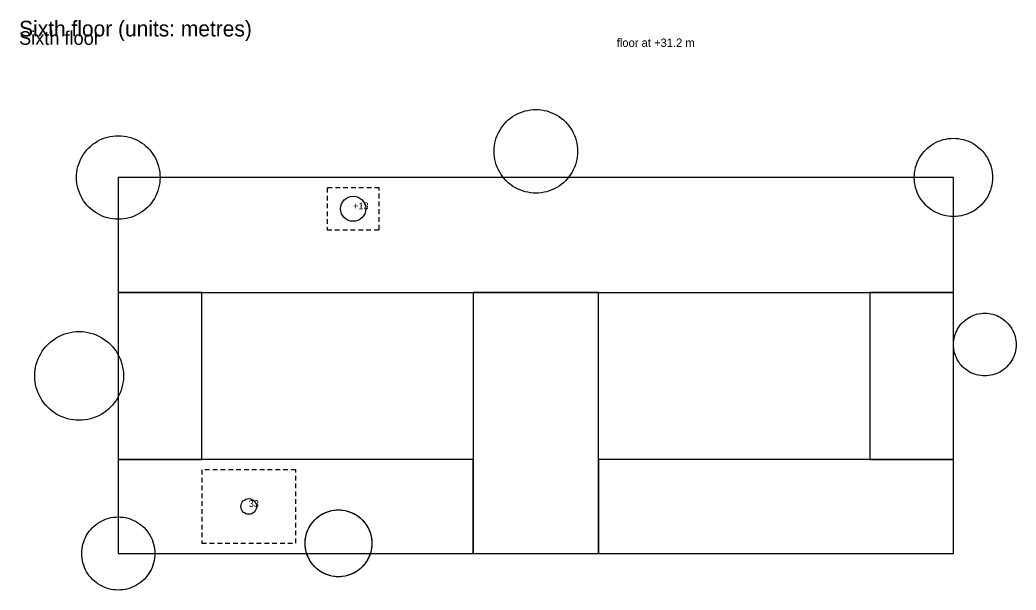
# Model space of a CAD drawing. Extents: x -19 to 408, y -570 to 102.
# Drawn here: x 201.2 to 392, y -427 to -317.8 of the extents above; entities that cross this region are included whole.
import ezdxf

# ---------------------------------------------------------------- set-up
doc = ezdxf.new("R2010")
doc.units = 0
doc.layers.add('6-text', color=7, linetype='CONTINUOUS')
doc.layers.add('6-walls', color=8, linetype='CONTINUOUS')

msp = doc.modelspace()

# ---------------------------------------------------------------- linework, layer by layer
at = {"layer": '6-walls'}
for p, q in [((296, -336.072), (296.462, -335.825)), ((296.462, -335.825), (296.939, -335.609)), ((296.939, -335.609), (297.428, -335.425)), ((297.428, -335.425), (297.929, -335.273)), ((297.929, -335.273), (298.439, -335.154)), ((298.439, -335.154), (298.956, -335.068)), ((298.956, -335.068), (299.477, -335.017)), ((299.477, -335.017), (300, -335)), ((300, -335), (300.523, -335.017)), ((300.523, -335.017), (301.044, -335.068)), ((301.044, -335.068), (301.561, -335.154)), ((301.561, -335.154), (302.071, -335.273)), ((302.071, -335.273), (302.572, -335.425)), ((302.572, -335.425), (303.061, -335.609)), ((303.061, -335.609), (303.538, -335.825)), ((303.538, -335.825), (304, -336.072)), ((293.653, -338.13), (293.985, -337.725)), ((293.985, -337.725), (294.343, -337.343)), ((294.343, -337.343), (294.725, -336.985)), ((294.725, -336.985), (295.13, -336.653)), ((295.13, -336.653), (295.555, -336.348)), ((295.555, -336.348), (296, -336.072)), ((304, -336.072), (304.445, -336.348)), ((304.445, -336.348), (304.87, -336.653)), ((304.87, -336.653), (305.275, -336.985)), ((305.275, -336.985), (305.657, -337.343)), ((305.657, -337.343), (306.015, -337.725)), ((306.015, -337.725), (306.347, -338.13)), ((292.609, -339.939), (292.825, -339.462)), ((292.825, -339.462), (293.072, -339)), ((293.072, -339), (293.348, -338.555)), ((293.348, -338.555), (293.653, -338.13)), ((306.347, -338.13), (306.652, -338.555)), ((306.652, -338.555), (306.928, -339)), ((306.928, -339), (307.175, -339.462)), ((307.175, -339.462), (307.391, -339.939)), ((215.13, -341.653), (215.555, -341.348)), ((215.555, -341.348), (216, -341.072)), ((216, -341.072), (216.462, -340.825)), ((216.462, -340.825), (216.939, -340.609)), ((216.939, -340.609), (217.428, -340.425)), ((217.428, -340.425), (217.929, -340.273)), ((217.929, -340.273), (218.439, -340.154)), ((218.439, -340.154), (218.956, -340.068)), ((218.956, -340.068), (219.477, -340.017)), ((219.477, -340.017), (220, -340)), ((220, -340), (220.523, -340.017)), ((220.523, -340.017), (221.044, -340.068)), ((221.044, -340.068), (221.561, -340.154)), ((221.561, -340.154), (222.071, -340.273)), ((222.071, -340.273), (222.572, -340.425)), ((222.572, -340.425), (223.061, -340.609)), ((223.061, -340.609), (223.538, -340.825)), ((223.538, -340.825), (224, -341.072)), ((224, -341.072), (224.445, -341.348)), ((224.445, -341.348), (224.87, -341.653)), ((292.068, -341.956), (292.154, -341.439)), ((292.154, -341.439), (292.273, -340.929)), ((292.273, -340.929), (292.425, -340.428)), ((292.425, -340.428), (292.609, -339.939)), ((307.391, -339.939), (307.575, -340.428)), ((307.575, -340.428), (307.727, -340.929)), ((307.727, -340.929), (307.846, -341.439)), ((307.846, -341.439), (307.932, -341.956)), ((375.833, -341.764), (376.25, -341.505)), ((376.25, -341.505), (376.683, -341.273)), ((376.683, -341.273), (377.13, -341.071)), ((377.13, -341.071), (377.589, -340.898)), ((377.589, -340.898), (378.059, -340.756)), ((378.059, -340.756), (378.537, -340.644)), ((378.537, -340.644), (379.021, -340.564)), ((379.021, -340.564), (379.509, -340.516)), ((379.509, -340.516), (380, -340.5)), ((380, -340.5), (380.491, -340.516)), ((380.491, -340.516), (380.979, -340.564)), ((380.979, -340.564), (381.463, -340.644)), ((381.463, -340.644), (381.941, -340.756)), ((381.941, -340.756), (382.411, -340.898)), ((382.411, -340.898), (382.87, -341.071)), ((382.87, -341.071), (383.317, -341.273)), ((383.317, -341.273), (383.75, -341.505)), ((383.75, -341.505), (384.167, -341.764)), ((213.348, -343.555), (213.653, -343.13)), ((213.653, -343.13), (213.985, -342.725)), ((213.985, -342.725), (214.343, -342.343)), ((214.343, -342.343), (214.725, -341.985)), ((214.725, -341.985), (215.13, -341.653)), ((224.87, -341.653), (225.275, -341.985)), ((225.275, -341.985), (225.657, -342.343)), ((225.657, -342.343), (226.015, -342.725)), ((226.015, -342.725), (226.347, -343.13)), ((226.347, -343.13), (226.652, -343.555)), ((292, -343), (292.017, -342.477)), ((292.017, -343.523), (292, -343)), ((292.017, -342.477), (292.068, -341.956)), ((307.932, -341.956), (307.983, -342.477)), ((307.983, -342.477), (308, -343)), ((308, -343), (307.983, -343.523)), ((373.764, -343.833), (374.05, -343.434)), ((374.05, -343.434), (374.361, -343.055)), ((374.361, -343.055), (374.697, -342.697)), ((374.697, -342.697), (375.055, -342.361)), ((375.055, -342.361), (375.434, -342.05)), ((375.434, -342.05), (375.833, -341.764)), ((384.167, -341.764), (384.566, -342.05)), ((384.566, -342.05), (384.945, -342.361)), ((384.945, -342.361), (385.303, -342.697)), ((385.303, -342.697), (385.639, -343.055)), ((385.639, -343.055), (385.95, -343.434)), ((385.95, -343.434), (386.236, -343.833)), ((212.425, -345.428), (212.609, -344.939)), ((212.609, -344.939), (212.825, -344.462)), ((212.825, -344.462), (213.072, -344)), ((213.072, -344), (213.348, -343.555)), ((226.652, -343.555), (226.928, -344)), ((226.928, -344), (227.175, -344.462)), ((227.175, -344.462), (227.391, -344.939)), ((227.391, -344.939), (227.575, -345.428)), ((292.068, -344.044), (292.017, -343.523)), ((292.154, -344.561), (292.068, -344.044)), ((292.273, -345.071), (292.154, -344.561)), ((292.425, -345.572), (292.273, -345.071)), ((307.727, -345.071), (307.575, -345.572)), ((307.846, -344.561), (307.727, -345.071)), ((307.932, -344.044), (307.846, -344.561)), ((307.983, -343.523), (307.932, -344.044)), ((372.898, -345.589), (373.071, -345.13)), ((373.071, -345.13), (373.273, -344.683)), ((373.273, -344.683), (373.505, -344.25)), ((373.505, -344.25), (373.764, -343.833)), ((386.236, -343.833), (386.495, -344.25)), ((386.495, -344.25), (386.727, -344.683)), ((386.727, -344.683), (386.929, -345.13)), ((386.929, -345.13), (387.102, -345.589)), ((212.017, -347.477), (212.068, -346.956)), ((212.068, -346.956), (212.154, -346.439)), ((212.154, -346.439), (212.273, -345.929)), ((212.273, -345.929), (212.425, -345.428)), ((227.575, -345.428), (227.727, -345.929)), ((227.727, -345.929), (227.846, -346.439)), ((227.846, -346.439), (227.932, -346.956)), ((227.932, -346.956), (227.983, -347.477)), ((292.609, -346.061), (292.425, -345.572)), ((292.825, -346.538), (292.609, -346.061)), ((293.072, -347), (292.825, -346.538)), ((293.348, -347.445), (293.072, -347)), ((306.928, -347), (306.652, -347.445)), ((307.175, -346.538), (306.928, -347)), ((307.391, -346.061), (307.175, -346.538)), ((307.575, -345.572), (307.391, -346.061)), ((372.516, -347.509), (372.564, -347.021)), ((372.564, -347.021), (372.644, -346.537)), ((372.644, -346.537), (372.756, -346.059)), ((372.756, -346.059), (372.898, -345.589)), ((387.102, -345.589), (387.244, -346.059)), ((387.244, -346.059), (387.356, -346.537)), ((387.356, -346.537), (387.436, -347.021)), ((387.436, -347.021), (387.484, -347.509)), ((212, -348), (212.017, -347.477)), ((212.017, -348.523), (212, -348)), ((212.068, -349.044), (212.017, -348.523)), ((212.154, -349.561), (212.068, -349.044)), ((380, -348), (220, -348)), ((220, -348), (220, -370)), ((227.932, -349.044), (227.846, -349.561)), ((227.983, -348.523), (227.932, -349.044)), ((227.983, -347.477), (228, -348)), ((228, -348), (227.983, -348.523)), ((293.653, -347.87), (293.348, -347.445)), ((293.985, -348.275), (293.653, -347.87)), ((294.343, -348.657), (293.985, -348.275)), ((294.725, -349.015), (294.343, -348.657)), ((295.13, -349.347), (294.725, -349.015)), ((305.275, -349.015), (304.87, -349.347)), ((305.657, -348.657), (305.275, -349.015)), ((306.015, -348.275), (305.657, -348.657)), ((306.347, -347.87), (306.015, -348.275)), ((306.652, -347.445), (306.347, -347.87)), ((372.5, -348), (372.516, -347.509)), ((372.516, -348.491), (372.5, -348)), ((372.564, -348.979), (372.516, -348.491)), ((372.644, -349.463), (372.564, -348.979)), ((380, -370), (380, -348)), ((387.436, -348.979), (387.356, -349.463)), ((387.484, -348.491), (387.436, -348.979)), ((387.484, -347.509), (387.5, -348)), ((387.5, -348), (387.484, -348.491)), ((212.273, -350.071), (212.154, -349.561)), ((212.425, -350.572), (212.273, -350.071)), ((212.609, -351.061), (212.425, -350.572)), ((212.825, -351.538), (212.609, -351.061)), ((227.391, -351.061), (227.175, -351.538)), ((227.575, -350.572), (227.391, -351.061)), ((227.727, -350.071), (227.575, -350.572)), ((227.846, -349.561), (227.727, -350.071)), ((260, -350), (260, -350.9)), ((261, -350), (260.1, -350)), ((262.5, -350), (261.6, -350)), ((264, -350), (263.1, -350)), ((265.5, -350), (264.6, -350)), ((267, -350), (266.1, -350)), ((268.5, -350), (267.6, -350)), ((270, -350), (269.1, -350)), ((270, -350.5), (270, -350)), ((270, -352), (270, -351.1)), ((295.555, -349.652), (295.13, -349.347)), ((296, -349.928), (295.555, -349.652)), ((296.462, -350.175), (296, -349.928)), ((296.939, -350.391), (296.462, -350.175)), ((297.428, -350.575), (296.939, -350.391)), ((297.929, -350.727), (297.428, -350.575)), ((298.439, -350.846), (297.929, -350.727)), ((298.956, -350.932), (298.439, -350.846)), ((299.477, -350.983), (298.956, -350.932)), ((300, -351), (299.477, -350.983)), ((300.523, -350.983), (300, -351)), ((301.044, -350.932), (300.523, -350.983)), ((301.561, -350.846), (301.044, -350.932)), ((302.071, -350.727), (301.561, -350.846)), ((302.572, -350.575), (302.071, -350.727)), ((303.061, -350.391), (302.572, -350.575)), ((303.538, -350.175), (303.061, -350.391)), ((304, -349.928), (303.538, -350.175)), ((304.445, -349.652), (304, -349.928)), ((304.87, -349.347), (304.445, -349.652)), ((372.756, -349.941), (372.644, -349.463)), ((372.898, -350.411), (372.756, -349.941)), ((373.071, -350.87), (372.898, -350.411)), ((373.273, -351.317), (373.071, -350.87)), ((386.929, -350.87), (386.727, -351.317)), ((387.102, -350.411), (386.929, -350.87)), ((387.244, -349.941), (387.102, -350.411)), ((387.356, -349.463), (387.244, -349.941)), ((213.072, -352), (212.825, -351.538)), ((213.348, -352.445), (213.072, -352)), ((213.653, -352.87), (213.348, -352.445)), ((213.985, -353.275), (213.653, -352.87)), ((226.347, -352.87), (226.015, -353.275)), ((226.652, -352.445), (226.347, -352.87)), ((226.928, -352), (226.652, -352.445)), ((227.175, -351.538), (226.928, -352)), ((260, -351.5), (260, -352.4)), ((260, -353), (260, -353.9)), ((270, -353.5), (270, -352.6)), ((373.505, -351.75), (373.273, -351.317)), ((373.764, -352.167), (373.505, -351.75)), ((374.05, -352.566), (373.764, -352.167)), ((374.361, -352.945), (374.05, -352.566)), ((374.697, -353.303), (374.361, -352.945)), ((385.639, -352.945), (385.303, -353.303)), ((385.95, -352.566), (385.639, -352.945)), ((386.236, -352.167), (385.95, -352.566)), ((386.495, -351.75), (386.236, -352.167)), ((386.727, -351.317), (386.495, -351.75)), ((214.343, -353.657), (213.985, -353.275)), ((214.725, -354.015), (214.343, -353.657)), ((215.13, -354.347), (214.725, -354.015)), ((215.555, -354.652), (215.13, -354.347)), ((216, -354.928), (215.555, -354.652)), ((216.462, -355.175), (216, -354.928)), ((224, -354.928), (223.538, -355.175)), ((224.445, -354.652), (224, -354.928)), ((224.87, -354.347), (224.445, -354.652)), ((225.275, -354.015), (224.87, -354.347)), ((225.657, -353.657), (225.275, -354.015)), ((226.015, -353.275), (225.657, -353.657)), ((260, -354.5), (260, -355.4)), ((270, -355), (270, -354.1)), ((375.055, -353.639), (374.697, -353.303)), ((375.434, -353.95), (375.055, -353.639)), ((375.833, -354.236), (375.434, -353.95)), ((376.25, -354.495), (375.833, -354.236)), ((376.683, -354.727), (376.25, -354.495)), ((377.13, -354.929), (376.683, -354.727)), ((377.589, -355.102), (377.13, -354.929)), ((382.87, -354.929), (382.411, -355.102)), ((383.317, -354.727), (382.87, -354.929)), ((383.75, -354.495), (383.317, -354.727)), ((384.167, -354.236), (383.75, -354.495)), ((384.566, -353.95), (384.167, -354.236)), ((384.945, -353.639), (384.566, -353.95)), ((385.303, -353.303), (384.945, -353.639)), ((216.939, -355.391), (216.462, -355.175)), ((217.428, -355.575), (216.939, -355.391)), ((217.929, -355.727), (217.428, -355.575)), ((218.439, -355.846), (217.929, -355.727)), ((218.956, -355.932), (218.439, -355.846)), ((219.477, -355.983), (218.956, -355.932)), ((220, -356), (219.477, -355.983)), ((220.523, -355.983), (220, -356)), ((221.044, -355.932), (220.523, -355.983)), ((221.561, -355.846), (221.044, -355.932)), ((222.071, -355.727), (221.561, -355.846)), ((222.572, -355.575), (222.071, -355.727)), ((223.061, -355.391), (222.572, -355.575)), ((223.538, -355.175), (223.061, -355.391)), ((260, -356), (260, -356.9)), ((270, -356.5), (270, -355.6)), ((378.059, -355.244), (377.589, -355.102)), ((378.537, -355.356), (378.059, -355.244)), ((379.021, -355.436), (378.537, -355.356)), ((379.509, -355.484), (379.021, -355.436)), ((380, -355.5), (379.509, -355.484)), ((380.491, -355.484), (380, -355.5)), ((380.979, -355.436), (380.491, -355.484)), ((381.463, -355.356), (380.979, -355.436)), ((381.941, -355.244), (381.463, -355.356)), ((382.411, -355.102), (381.941, -355.244)), ((260, -357.5), (260, -358)), ((260, -358), (260.9, -358)), ((261.5, -358), (262.4, -358)), ((263, -358), (263.9, -358)), ((264.5, -358), (265.4, -358)), ((266, -358), (266.9, -358)), ((267.5, -358), (268.4, -358)), ((269, -358), (269.9, -358)), ((270, -358), (270, -357.1)), ((220, -370), (380, -370)), ((236, -370), (220, -370)), ((220, -370), (220, -402)), ((236, -402), (236, -370)), ((312, -370), (288, -370)), ((288, -370), (288, -420)), ((312, -420), (312, -370)), ((380, -370), (364, -370)), ((364, -370), (364, -402)), ((380, -402), (380, -370)), ((385.217, -374.051), (385.608, -374.013)), ((385.608, -374.013), (386, -374)), ((386, -374), (386.392, -374.013)), ((386.392, -374.013), (386.783, -374.051)), ((381.489, -376.044), (381.757, -375.757)), ((381.757, -375.757), (382.044, -375.489)), ((382.044, -375.489), (382.347, -375.24)), ((382.347, -375.24), (382.667, -375.011)), ((382.667, -375.011), (383, -374.804)), ((383, -374.804), (383.346, -374.619)), ((383.346, -374.619), (383.704, -374.457)), ((383.704, -374.457), (384.071, -374.318)), ((384.071, -374.318), (384.447, -374.204)), ((384.447, -374.204), (384.829, -374.115)), ((384.829, -374.115), (385.217, -374.051)), ((386.783, -374.051), (387.171, -374.115)), ((387.171, -374.115), (387.553, -374.204)), ((387.553, -374.204), (387.929, -374.318)), ((387.929, -374.318), (388.296, -374.457)), ((388.296, -374.457), (388.654, -374.619)), ((388.654, -374.619), (389, -374.804)), ((389, -374.804), (389.333, -375.011)), ((389.333, -375.011), (389.653, -375.24)), ((389.653, -375.24), (389.956, -375.489)), ((389.956, -375.489), (390.243, -375.757)), ((390.243, -375.757), (390.511, -376.044)), ((209.768, -377.951), (210.3, -377.79)), ((210.3, -377.79), (210.842, -377.663)), ((210.842, -377.663), (211.391, -377.573)), ((211.391, -377.573), (211.944, -377.518)), ((211.944, -377.518), (212.5, -377.5)), ((212.5, -377.5), (213.056, -377.518)), ((213.056, -377.518), (213.609, -377.573)), ((213.609, -377.573), (214.158, -377.663)), ((214.158, -377.663), (214.7, -377.79)), ((214.7, -377.79), (215.232, -377.951)), ((380.318, -378.071), (380.457, -377.704)), ((380.457, -377.704), (380.619, -377.346)), ((380.619, -377.346), (380.804, -377)), ((380.804, -377), (381.011, -376.667)), ((381.011, -376.667), (381.24, -376.347)), ((381.24, -376.347), (381.489, -376.044)), ((390.511, -376.044), (390.76, -376.347)), ((390.76, -376.347), (390.989, -376.667)), ((390.989, -376.667), (391.196, -377)), ((391.196, -377), (391.381, -377.346)), ((391.381, -377.346), (391.543, -377.704)), ((391.543, -377.704), (391.682, -378.071)), ((206.49, -379.99), (206.896, -379.609)), ((206.896, -379.609), (207.326, -379.256)), ((207.326, -379.256), (207.778, -378.933)), ((207.778, -378.933), (208.25, -378.639)), ((208.25, -378.639), (208.741, -378.377)), ((208.741, -378.377), (209.247, -378.147)), ((209.247, -378.147), (209.768, -377.951)), ((215.232, -377.951), (215.753, -378.147)), ((215.753, -378.147), (216.259, -378.377)), ((216.259, -378.377), (216.75, -378.639)), ((216.75, -378.639), (217.222, -378.933)), ((217.222, -378.933), (217.674, -379.256)), ((217.674, -379.256), (218.104, -379.609)), ((218.104, -379.609), (218.51, -379.99)), ((380, -380), (380.013, -379.608)), ((380.013, -379.608), (380.051, -379.217)), ((380.051, -379.217), (380.115, -378.829)), ((380.115, -378.829), (380.204, -378.447)), ((380.204, -378.447), (380.318, -378.071)), ((391.682, -378.071), (391.796, -378.447)), ((391.796, -378.447), (391.885, -378.829)), ((391.885, -378.829), (391.949, -379.217)), ((391.949, -379.217), (391.987, -379.608)), ((391.987, -379.608), (392, -380)), ((205.139, -381.75), (205.433, -381.278)), ((205.433, -381.278), (205.756, -380.826)), ((205.756, -380.826), (206.109, -380.396)), ((206.109, -380.396), (206.49, -379.99)), ((218.51, -379.99), (218.891, -380.396)), ((218.891, -380.396), (219.244, -380.826)), ((219.244, -380.826), (219.567, -381.278)), ((219.567, -381.278), (219.861, -381.75)), ((380.013, -380.392), (380, -380)), ((380.051, -380.783), (380.013, -380.392)), ((380.115, -381.171), (380.051, -380.783)), ((380.204, -381.553), (380.115, -381.171)), ((380.318, -381.929), (380.204, -381.553)), ((391.796, -381.553), (391.682, -381.929)), ((391.885, -381.171), (391.796, -381.553)), ((391.949, -380.783), (391.885, -381.171)), ((391.987, -380.392), (391.949, -380.783)), ((392, -380), (391.987, -380.392)), ((204.29, -383.8), (204.451, -383.268)), ((204.451, -383.268), (204.647, -382.747)), ((204.647, -382.747), (204.877, -382.241)), ((204.877, -382.241), (205.139, -381.75)), ((219.861, -381.75), (220.123, -382.241)), ((220.123, -382.241), (220.353, -382.747)), ((220.353, -382.747), (220.549, -383.268)), ((220.549, -383.268), (220.71, -383.8)), ((380.457, -382.296), (380.318, -381.929)), ((380.619, -382.654), (380.457, -382.296)), ((380.804, -383), (380.619, -382.654)), ((381.011, -383.333), (380.804, -383)), ((381.24, -383.653), (381.011, -383.333)), ((390.989, -383.333), (390.76, -383.653)), ((391.196, -383), (390.989, -383.333)), ((391.381, -382.654), (391.196, -383)), ((391.543, -382.296), (391.381, -382.654)), ((391.682, -381.929), (391.543, -382.296)), ((204, -386), (204.018, -385.444)), ((204.018, -385.444), (204.073, -384.891)), ((204.073, -384.891), (204.163, -384.342)), ((204.163, -384.342), (204.29, -383.8)), ((220.71, -383.8), (220.837, -384.342)), ((220.837, -384.342), (220.927, -384.891)), ((220.927, -384.891), (220.982, -385.444)), ((220.982, -385.444), (221, -386)), ((381.489, -383.956), (381.24, -383.653)), ((381.757, -384.243), (381.489, -383.956)), ((382.044, -384.511), (381.757, -384.243)), ((382.347, -384.76), (382.044, -384.511)), ((382.667, -384.989), (382.347, -384.76)), ((383, -385.196), (382.667, -384.989)), ((383.346, -385.381), (383, -385.196)), ((383.704, -385.543), (383.346, -385.381)), ((388.654, -385.381), (388.296, -385.543)), ((389, -385.196), (388.654, -385.381)), ((389.333, -384.989), (389, -385.196)), ((389.653, -384.76), (389.333, -384.989)), ((389.956, -384.511), (389.653, -384.76)), ((390.243, -384.243), (389.956, -384.511)), ((390.511, -383.956), (390.243, -384.243)), ((390.76, -383.653), (390.511, -383.956)), ((204.018, -386.556), (204, -386)), ((204.073, -387.109), (204.018, -386.556)), ((204.163, -387.658), (204.073, -387.109)), ((220.927, -387.109), (220.837, -387.658)), ((220.982, -386.556), (220.927, -387.109)), ((221, -386), (220.982, -386.556)), ((384.071, -385.682), (383.704, -385.543)), ((384.447, -385.796), (384.071, -385.682)), ((384.829, -385.885), (384.447, -385.796)), ((385.217, -385.949), (384.829, -385.885)), ((385.608, -385.987), (385.217, -385.949)), ((386, -386), (385.608, -385.987)), ((386.392, -385.987), (386, -386)), ((386.783, -385.949), (386.392, -385.987)), ((387.171, -385.885), (386.783, -385.949)), ((387.553, -385.796), (387.171, -385.885)), ((387.929, -385.682), (387.553, -385.796)), ((388.296, -385.543), (387.929, -385.682)), ((204.29, -388.2), (204.163, -387.658)), ((204.451, -388.732), (204.29, -388.2)), ((204.647, -389.253), (204.451, -388.732)), ((204.877, -389.759), (204.647, -389.253)), ((220.353, -389.253), (220.123, -389.759)), ((220.549, -388.732), (220.353, -389.253)), ((220.71, -388.2), (220.549, -388.732)), ((220.837, -387.658), (220.71, -388.2)), ((205.139, -390.25), (204.877, -389.759)), ((205.433, -390.722), (205.139, -390.25)), ((205.756, -391.174), (205.433, -390.722)), ((206.109, -391.604), (205.756, -391.174)), ((219.244, -391.174), (218.891, -391.604)), ((219.567, -390.722), (219.244, -391.174)), ((219.861, -390.25), (219.567, -390.722)), ((220.123, -389.759), (219.861, -390.25)), ((206.49, -392.01), (206.109, -391.604)), ((206.896, -392.391), (206.49, -392.01)), ((207.326, -392.744), (206.896, -392.391)), ((207.778, -393.067), (207.326, -392.744)), ((208.25, -393.361), (207.778, -393.067)), ((217.222, -393.067), (216.75, -393.361)), ((217.674, -392.744), (217.222, -393.067)), ((218.104, -392.391), (217.674, -392.744)), ((218.51, -392.01), (218.104, -392.391)), ((218.891, -391.604), (218.51, -392.01)), ((208.741, -393.623), (208.25, -393.361)), ((209.247, -393.853), (208.741, -393.623)), ((209.768, -394.049), (209.247, -393.853)), ((210.3, -394.21), (209.768, -394.049)), ((210.842, -394.337), (210.3, -394.21)), ((211.391, -394.427), (210.842, -394.337)), ((211.944, -394.482), (211.391, -394.427)), ((212.5, -394.5), (211.944, -394.482)), ((213.056, -394.482), (212.5, -394.5)), ((213.609, -394.427), (213.056, -394.482)), ((214.158, -394.337), (213.609, -394.427)), ((214.7, -394.21), (214.158, -394.337)), ((215.232, -394.049), (214.7, -394.21)), ((215.753, -393.853), (215.232, -394.049)), ((216.259, -393.623), (215.753, -393.853)), ((216.75, -393.361), (216.259, -393.623)), ((288, -402), (220, -402)), ((220, -402), (220, -420)), ((220, -402), (236, -402)), ((288, -420), (288, -402)), ((380, -402), (312, -402)), ((312, -402), (312, -420)), ((364, -402), (380, -402)), ((380, -420), (380, -402)), ((236, -404), (236, -404.9)), ((237.5, -404), (236.6, -404)), ((239, -404), (238.1, -404)), ((240.5, -404), (239.6, -404)), ((242, -404), (241.1, -404)), ((243.5, -404), (242.6, -404)), ((245, -404), (244.1, -404)), ((246.5, -404), (245.6, -404)), ((248, -404), (247.1, -404)), ((249.5, -404), (248.6, -404)), ((251, -404), (250.1, -404)), ((252.5, -404), (251.6, -404)), ((254, -404), (253.1, -404)), ((254, -404.5), (254, -404)), ((236, -405.5), (236, -406.4)), ((254, -406), (254, -405.1)), ((236, -407), (236, -407.9)), ((254, -407.5), (254, -406.6)), ((254, -409), (254, -408.1)), ((236, -408.5), (236, -409.4)), ((236, -410), (236, -410.9)), ((254, -410.5), (254, -409.6)), ((236, -411.5), (236, -412.4)), ((254, -412), (254, -411.1)), ((259.359, -412.31), (259.741, -412.137)), ((259.741, -412.137), (260.133, -411.99)), ((260.133, -411.99), (260.534, -411.868)), ((260.534, -411.868), (260.941, -411.773)), ((260.941, -411.773), (261.355, -411.705)), ((261.355, -411.705), (261.771, -411.664)), ((261.771, -411.664), (262.19, -411.65)), ((262.19, -411.65), (262.609, -411.664)), ((262.609, -411.664), (263.025, -411.705)), ((263.025, -411.705), (263.439, -411.773)), ((263.439, -411.773), (263.846, -411.868)), ((263.846, -411.868), (264.247, -411.99)), ((264.247, -411.99), (264.639, -412.137)), ((264.639, -412.137), (265.021, -412.31)), ((216.111, -414.18), (216.5, -413.938)), ((216.5, -413.938), (216.904, -413.722)), ((216.904, -413.722), (217.321, -413.533)), ((217.321, -413.533), (217.75, -413.371)), ((217.75, -413.371), (218.188, -413.239)), ((218.188, -413.239), (218.634, -413.135)), ((218.634, -413.135), (219.086, -413.06)), ((219.086, -413.06), (219.542, -413.015)), ((219.542, -413.015), (220, -413)), ((220, -413), (220.458, -413.015)), ((220.458, -413.015), (220.914, -413.06)), ((220.914, -413.06), (221.366, -413.135)), ((221.366, -413.135), (221.812, -413.239)), ((221.812, -413.239), (222.25, -413.371)), ((222.25, -413.371), (222.679, -413.533)), ((222.679, -413.533), (223.096, -413.722)), ((223.096, -413.722), (223.5, -413.938)), ((223.5, -413.938), (223.889, -414.18)), ((236, -413), (236, -413.9)), ((254, -413.5), (254, -412.6)), ((254, -415), (254, -414.1)), ((257.113, -414.154), (257.378, -413.83)), ((257.378, -413.83), (257.665, -413.525)), ((257.665, -413.525), (257.97, -413.238)), ((257.97, -413.238), (258.294, -412.973)), ((258.294, -412.973), (258.634, -412.729)), ((258.634, -412.729), (258.99, -412.507)), ((258.99, -412.507), (259.359, -412.31)), ((265.021, -412.31), (265.39, -412.507)), ((265.39, -412.507), (265.746, -412.729)), ((265.746, -412.729), (266.086, -412.973)), ((266.086, -412.973), (266.41, -413.238)), ((266.41, -413.238), (266.715, -413.525)), ((266.715, -413.525), (267.002, -413.83)), ((267.002, -413.83), (267.267, -414.154)), ((214.18, -416.111), (214.447, -415.739)), ((214.447, -415.739), (214.737, -415.385)), ((214.737, -415.385), (215.05, -415.05)), ((215.05, -415.05), (215.385, -414.737)), ((215.385, -414.737), (215.739, -414.447)), ((215.739, -414.447), (216.111, -414.18)), ((223.889, -414.18), (224.261, -414.447)), ((224.261, -414.447), (224.615, -414.737)), ((224.615, -414.737), (224.95, -415.05)), ((224.95, -415.05), (225.263, -415.385)), ((225.263, -415.385), (225.553, -415.739)), ((225.553, -415.739), (225.82, -416.111)), ((236, -414.5), (236, -415.4)), ((236, -416), (236, -416.9)), ((254, -416.5), (254, -415.6)), ((256.008, -416.394), (256.13, -415.993)), ((256.13, -415.993), (256.277, -415.601)), ((256.277, -415.601), (256.45, -415.219)), ((256.45, -415.219), (256.647, -414.85)), ((256.647, -414.85), (256.869, -414.494)), ((256.869, -414.494), (257.113, -414.154)), ((267.267, -414.154), (267.511, -414.494)), ((267.511, -414.494), (267.733, -414.85)), ((267.733, -414.85), (267.93, -415.219)), ((267.93, -415.219), (268.103, -415.601)), ((268.103, -415.601), (268.25, -415.993)), ((268.25, -415.993), (268.372, -416.394)), ((213.239, -418.188), (213.371, -417.75)), ((213.371, -417.75), (213.533, -417.321)), ((213.533, -417.321), (213.722, -416.904)), ((213.722, -416.904), (213.938, -416.5)), ((213.938, -416.5), (214.18, -416.111)), ((225.82, -416.111), (226.062, -416.5)), ((226.062, -416.5), (226.278, -416.904)), ((226.278, -416.904), (226.467, -417.321)), ((226.467, -417.321), (226.629, -417.75)), ((226.629, -417.75), (226.761, -418.188)), ((236, -417.5), (236, -418)), ((254, -418), (254, -417.1)), ((255.79, -418.05), (255.804, -417.631)), ((255.804, -417.631), (255.845, -417.215)), ((255.845, -417.215), (255.913, -416.801)), ((255.913, -416.801), (256.008, -416.394)), ((268.372, -416.394), (268.467, -416.801)), ((268.467, -416.801), (268.535, -417.215)), ((268.535, -417.215), (268.576, -417.631)), ((268.576, -417.631), (268.59, -418.05)), ((213, -420), (213.015, -419.542)), ((213.015, -419.542), (213.06, -419.086)), ((213.06, -419.086), (213.135, -418.634)), ((213.135, -418.634), (213.239, -418.188)), ((226.761, -418.188), (226.865, -418.634)), ((226.865, -418.634), (226.94, -419.086)), ((226.94, -419.086), (226.985, -419.542)), ((226.985, -419.542), (227, -420)), ((236, -418), (236.9, -418)), ((237.5, -418), (238.4, -418)), ((239, -418), (239.9, -418)), ((240.5, -418), (241.4, -418)), ((242, -418), (242.9, -418)), ((243.5, -418), (244.4, -418)), ((245, -418), (245.9, -418)), ((246.5, -418), (247.4, -418)), ((248, -418), (248.9, -418)), ((249.5, -418), (250.4, -418)), ((251, -418), (251.9, -418)), ((252.5, -418), (253.4, -418)), ((255.804, -418.469), (255.79, -418.05)), ((255.845, -418.885), (255.804, -418.469)), ((255.913, -419.299), (255.845, -418.885)), ((256.008, -419.706), (255.913, -419.299)), ((256.13, -420.107), (256.008, -419.706)), ((268.372, -419.706), (268.25, -420.107)), ((268.467, -419.299), (268.372, -419.706)), ((268.535, -418.885), (268.467, -419.299)), ((268.576, -418.469), (268.535, -418.885)), ((268.59, -418.05), (268.576, -418.469)), ((213.015, -420.458), (213, -420)), ((213.06, -420.914), (213.015, -420.458)), ((213.135, -421.366), (213.06, -420.914)), ((213.239, -421.812), (213.135, -421.366)), ((220, -420), (288, -420)), ((226.865, -421.366), (226.761, -421.812)), ((226.94, -420.914), (226.865, -421.366)), ((226.985, -420.458), (226.94, -420.914)), ((227, -420), (226.985, -420.458)), ((256.277, -420.499), (256.13, -420.107)), ((256.45, -420.881), (256.277, -420.499)), ((256.647, -421.25), (256.45, -420.881)), ((256.869, -421.606), (256.647, -421.25)), ((257.113, -421.946), (256.869, -421.606)), ((267.511, -421.606), (267.267, -421.946)), ((267.733, -421.25), (267.511, -421.606)), ((267.93, -420.881), (267.733, -421.25)), ((268.103, -420.499), (267.93, -420.881)), ((268.25, -420.107), (268.103, -420.499)), ((288, -420), (312, -420)), ((312, -420), (380, -420)), ((213.371, -422.25), (213.239, -421.812)), ((213.533, -422.679), (213.371, -422.25)), ((213.722, -423.096), (213.533, -422.679)), ((213.938, -423.5), (213.722, -423.096)), ((214.18, -423.889), (213.938, -423.5)), ((226.062, -423.5), (225.82, -423.889)), ((226.278, -423.096), (226.062, -423.5)), ((226.467, -422.679), (226.278, -423.096)), ((226.629, -422.25), (226.467, -422.679)), ((226.761, -421.812), (226.629, -422.25)), ((257.378, -422.27), (257.113, -421.946)), ((257.665, -422.575), (257.378, -422.27)), ((257.97, -422.862), (257.665, -422.575)), ((258.294, -423.127), (257.97, -422.862)), ((258.634, -423.371), (258.294, -423.127)), ((258.99, -423.593), (258.634, -423.371)), ((259.359, -423.79), (258.99, -423.593)), ((265.39, -423.593), (265.021, -423.79)), ((265.746, -423.371), (265.39, -423.593)), ((266.086, -423.127), (265.746, -423.371)), ((266.41, -422.862), (266.086, -423.127)), ((266.715, -422.575), (266.41, -422.862)), ((267.002, -422.27), (266.715, -422.575)), ((267.267, -421.946), (267.002, -422.27)), ((214.447, -424.261), (214.18, -423.889)), ((214.737, -424.615), (214.447, -424.261)), ((215.05, -424.95), (214.737, -424.615)), ((215.385, -425.263), (215.05, -424.95)), ((215.739, -425.553), (215.385, -425.263)), ((216.111, -425.82), (215.739, -425.553)), ((224.261, -425.553), (223.889, -425.82)), ((224.615, -425.263), (224.261, -425.553)), ((224.95, -424.95), (224.615, -425.263)), ((225.263, -424.615), (224.95, -424.95)), ((225.553, -424.261), (225.263, -424.615)), ((225.82, -423.889), (225.553, -424.261)), ((259.741, -423.963), (259.359, -423.79)), ((260.133, -424.11), (259.741, -423.963)), ((260.534, -424.232), (260.133, -424.11)), ((260.941, -424.327), (260.534, -424.232)), ((261.355, -424.395), (260.941, -424.327)), ((261.771, -424.436), (261.355, -424.395)), ((262.19, -424.45), (261.771, -424.436)), ((262.609, -424.436), (262.19, -424.45)), ((263.025, -424.395), (262.609, -424.436)), ((263.439, -424.327), (263.025, -424.395)), ((263.846, -424.232), (263.439, -424.327)), ((264.247, -424.11), (263.846, -424.232)), ((264.639, -423.963), (264.247, -424.11)), ((265.021, -423.79), (264.639, -423.963)), ((216.5, -426.062), (216.111, -425.82)), ((216.904, -426.278), (216.5, -426.062)), ((217.321, -426.467), (216.904, -426.278)), ((217.75, -426.629), (217.321, -426.467)), ((218.188, -426.761), (217.75, -426.629)), ((218.634, -426.865), (218.188, -426.761)), ((219.086, -426.94), (218.634, -426.865)), ((219.542, -426.985), (219.086, -426.94)), ((220, -427), (219.542, -426.985)), ((220.458, -426.985), (220, -427)), ((220.914, -426.94), (220.458, -426.985)), ((221.366, -426.865), (220.914, -426.94)), ((221.812, -426.761), (221.366, -426.865)), ((222.25, -426.629), (221.812, -426.761)), ((222.679, -426.467), (222.25, -426.629)), ((223.096, -426.278), (222.679, -426.467)), ((223.5, -426.062), (223.096, -426.278)), ((223.889, -425.82), (223.5, -426.062))]:
    msp.add_line(p, q, dxfattribs=at)
for centre, radius in [((265, -354), 2.4), ((245, -411), 1.5), ((262.19, -418.05), 6.4), ((262.19, -418.05), 0)]:
    msp.add_circle(centre, radius, dxfattribs=at)

# ---------------------------------------------------------------- texts
at = {"layer": '6-text'}
for s, height, p in [('Sixth floor (units: metres)', 3, (201, -321)), ('Sixth floor', 2.6, (201, -322.6)), ('floor at +31.2 m', 1.6, (315.5, -323)), ('+13', 1.3, (265, -354.1)), ('33', 1.3, (245, -411.1))]:
    msp.add_text(s, height=height, dxfattribs=at).set_placement(p)

doc.saveas('drawing.dxf')
